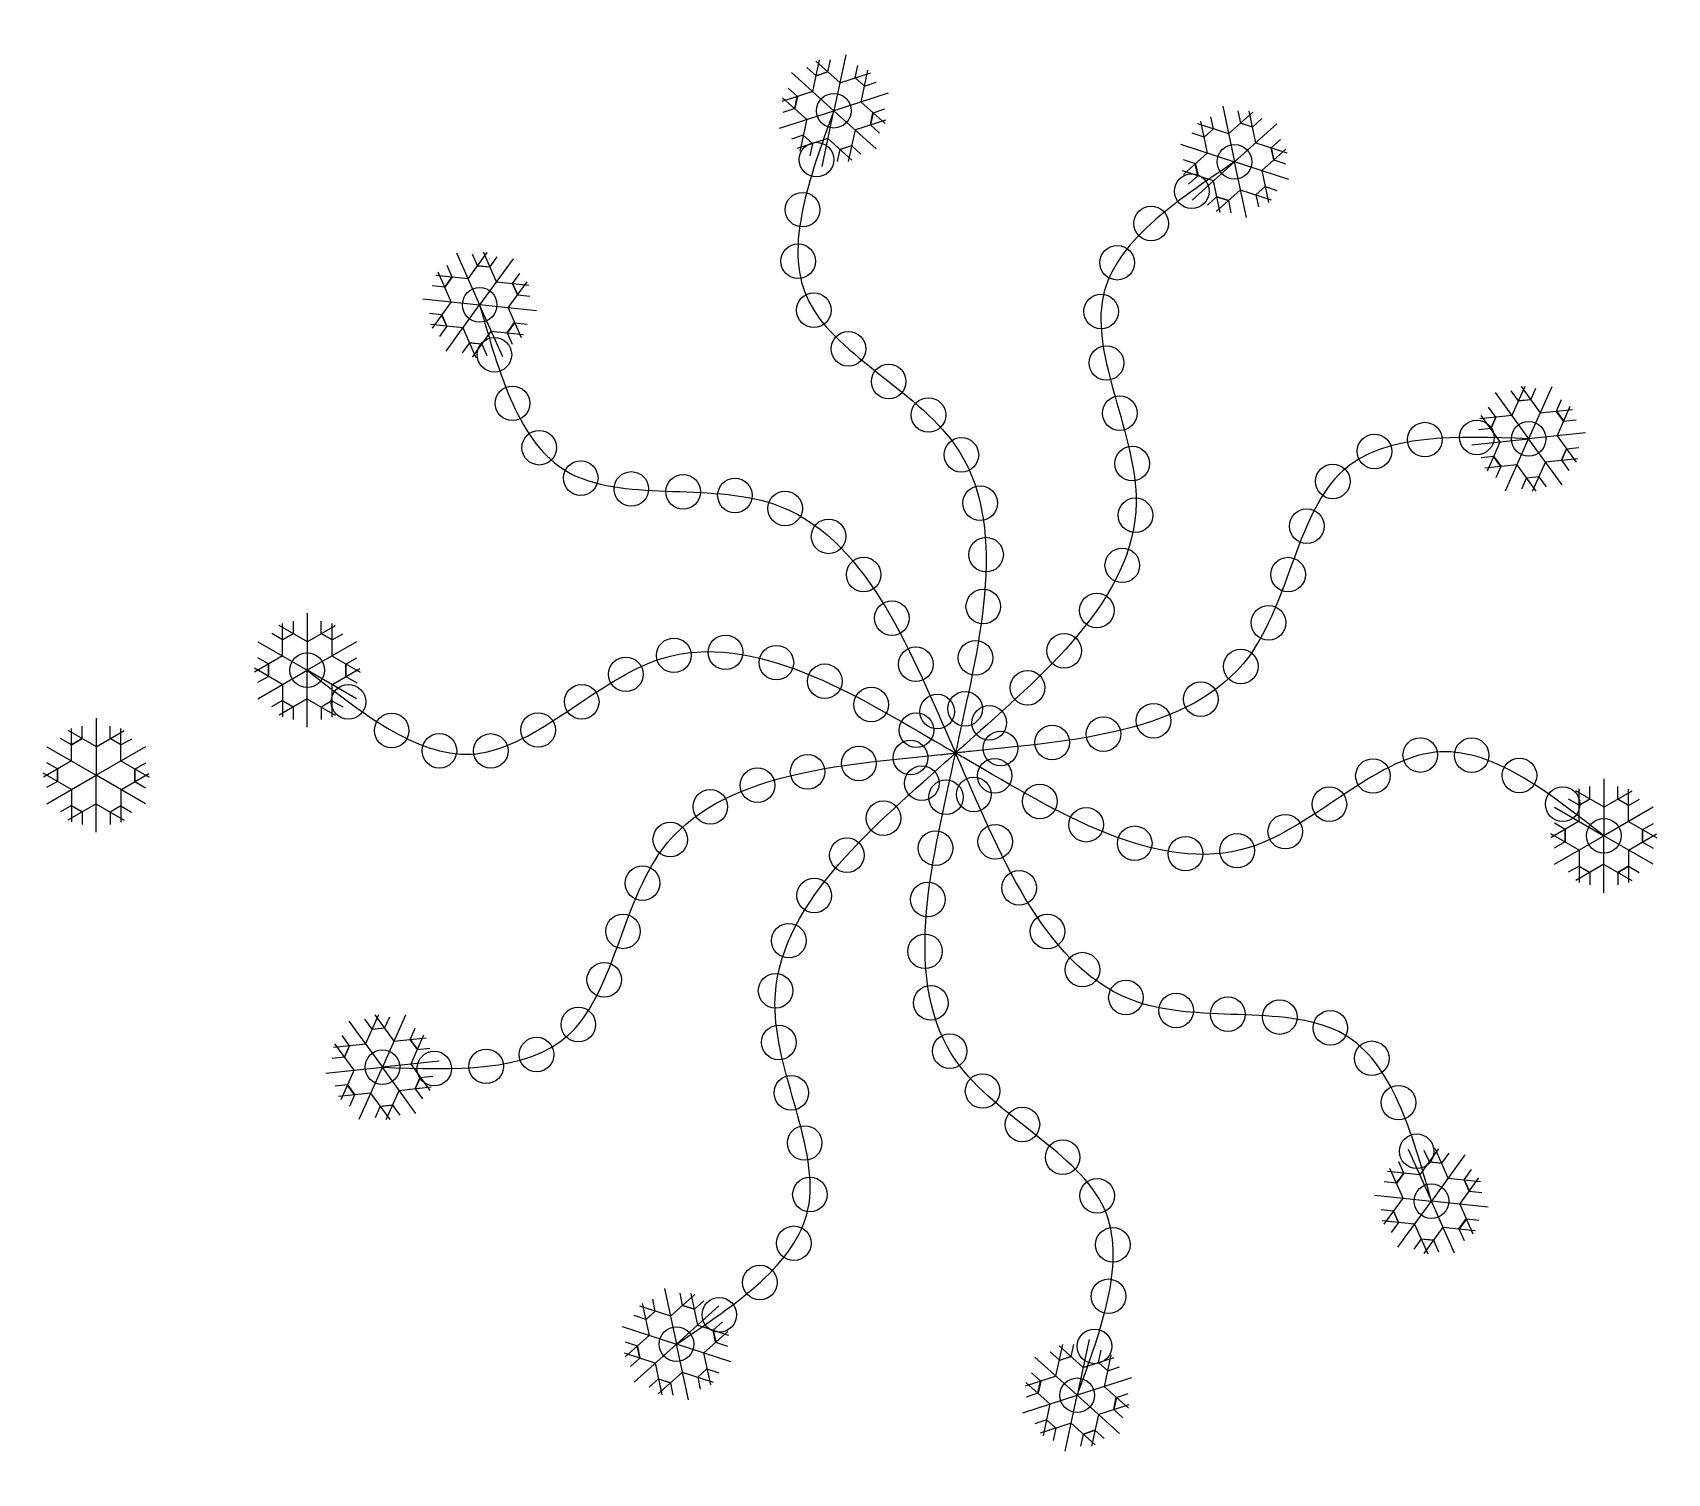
# Model space of a CAD drawing. Header units: millimetres. Extents: x 21972 to 376884, y -136048 to 176666.
import ezdxf

# ---------------------------------------------------------------- set-up
doc = ezdxf.new("R2010")
doc.units = ezdxf.units.MM

# ---------------------------------------------------------------- blocks, each defined once
blk = doc.blocks.new('*U6')
for p, q in [((-3034, 1765), (-3034, 4471)), ((-23, 6190), (-23, -6190)), ((3034, 1765), (3034, 4471)), ((23, 0), (-6091, 3530)), ((-3034, 1765), (-5385, 408)), ((-23, 0), (6091, 3530)), ((3034, 1765), (5385, 408))]:
    blk.add_line(p, q)
blk = doc.blocks.new('*U7')
at = {"color": 0, "linetype": 'ByBlock', "lineweight": -2, "transparency": 16777216}
for p, rotation in [((30401, 18592), 59.99999999999999), ((41123, 18553), 300.0000000000001), ((30379, 12402), 120), ((41101, 12363), 240), ((35728, 9288), 180)]:
    blk.add_blockref('*U6', p, dxfattribs=dict(at, rotation=rotation))
blk.add_blockref('*U6', (35774, 21668), dxfattribs=at)
blk = doc.blocks.new('*U14')
blk.add_circle((0, 0), 3759)
blk = doc.blocks.new('*U15')
at = {"color": 0, "linetype": 'ByBlock', "lineweight": -2, "transparency": 16777216}
for p, rotation in [((16126, 8097), 12.55008177417769), ((27340, 8748), 354.9374991791266), ((38370, 6501), 342.9586453125928), ((-63493, 4861), 321.8513757195641), ((5671, 3972), 28.57727902683358), ((48890, 2460), 335.6409050650064), ((-54552, -2011), 323.6948853758633), ((-3897, -1990), 33.79733514995343), ((58967, -2599), 331.484623199264), ((-45154, -8234), 330.3127248313154), ((-13365, -8112), 30.45630442460165), ((68774, -8165), 329.7568581422977), ((-34798, -12608), 345.994652953576), ((-23643, -12665), 14.39507341646803)]:
    blk.add_blockref('*U14', p, dxfattribs=dict(at, rotation=rotation))
blk = doc.blocks.new('*U16')
for p, q in [((-3034, 1765), (-3034, 4471)), ((-23, 6190), (-23, -6190)), ((3034, 1765), (3034, 4471)), ((23, 0), (-6091, 3530)), ((-3034, 1765), (-5385, 408)), ((-23, 0), (6091, 3530)), ((3034, 1765), (5385, 408))]:
    blk.add_line(p, q)
blk = doc.blocks.new('*U17')
at = {"color": 0, "linetype": 'ByBlock', "lineweight": -2, "transparency": 16777216}
for p, rotation in [((30401, 18592), 59.99999999999999), ((41123, 18553), 300.0000000000001), ((30379, 12402), 120), ((41101, 12363), 240), ((35728, 9288), 180)]:
    blk.add_blockref('*U16', p, dxfattribs=dict(at, rotation=rotation))
blk.add_blockref('*U16', (35774, 21668), dxfattribs=at)
blk = doc.blocks.new('*U12')
blk.add_spline([(-63493, 4861), (-26854, -13250), (13488, 7392), (74489, -11498), (77272, -13104)], degree=3)
for name, p in [('*U17', (-99244, -10617)), ('*U15', (0, 0))]:
    blk.add_blockref(name, p)
blk = doc.blocks.new('*U13')
at = {"color": 0, "linetype": 'ByBlock', "lineweight": -2, "transparency": 16777216}
for p, rotation in [((210925, 97849), 287.9999999999998), ((258682, 89750), 251.9999999999999), ((167529, 76330), 323.9999999999999), ((292557, 55127), 215.9999999999999), ((152124, -14508), 36.00000000000002), ((185999, -49131), 72.00000000000001), ((233756, -57230), 108), ((277152, -35712), 144), ((299612, 7205), 180)]:
    blk.add_blockref('*U12', p, dxfattribs=dict(at, rotation=rotation))
blk.add_blockref('*U12', (145069, 33414), dxfattribs=at)

msp = doc.modelspace()

# ---------------------------------------------------------------- block references
for name in ['*U13', '*U7']:
    msp.add_blockref(name, (0, 0))

doc.saveas('drawing.dxf')
